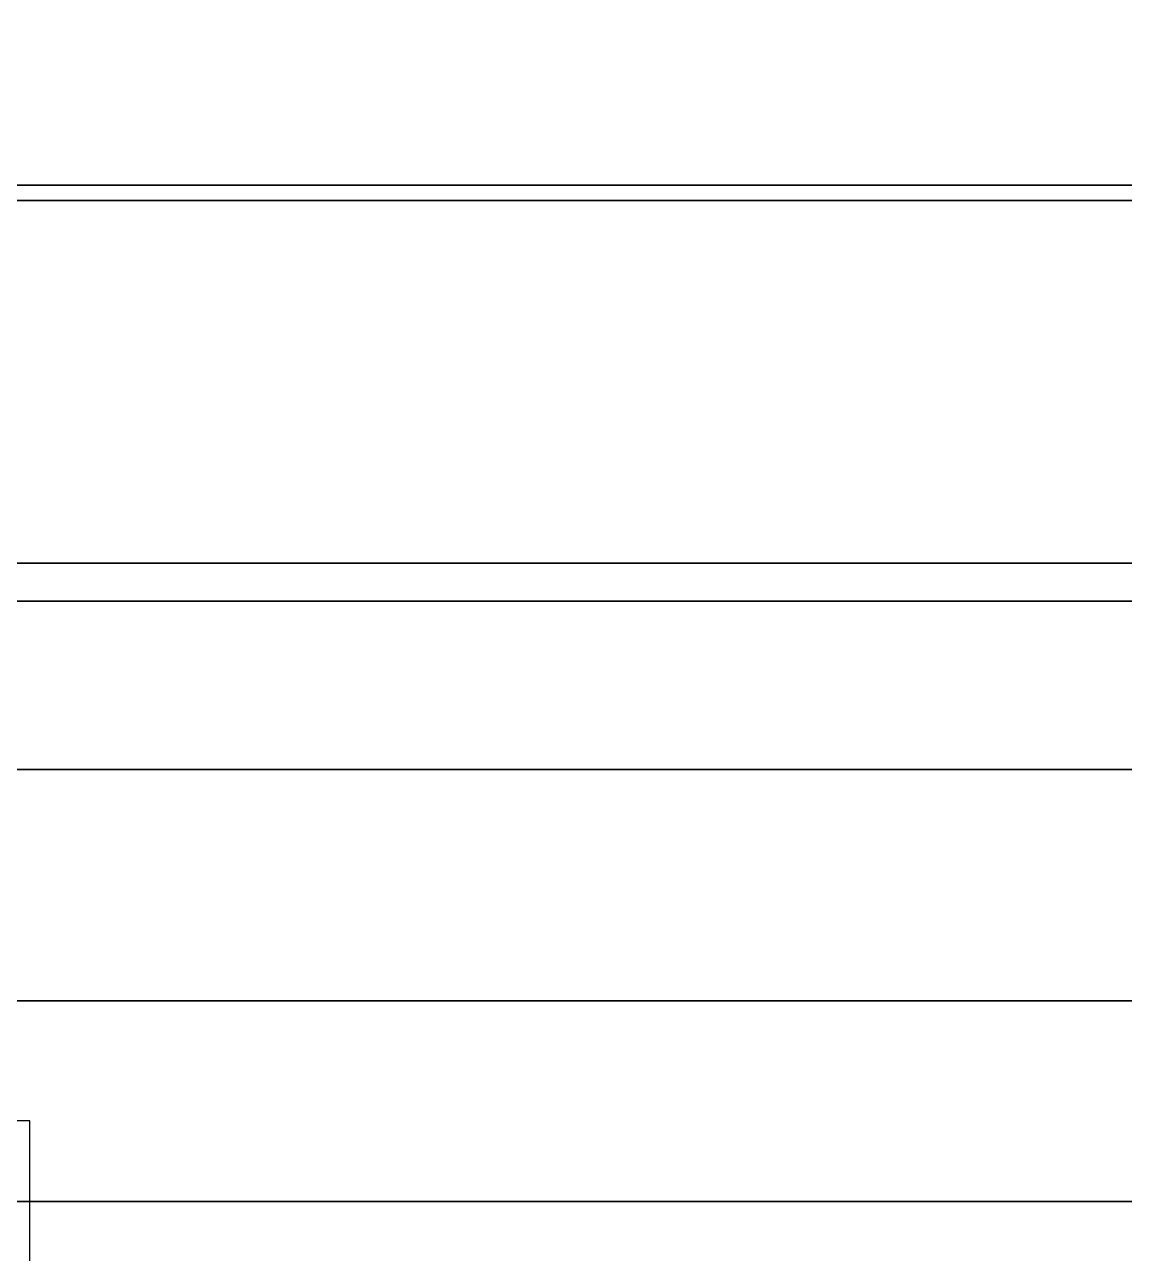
# Model space of a CAD drawing. Extents: x -3500 to 3500, y -3500 to 3500.
# Drawn here: x 278.3 to 474.1, y 328.2 to 547 of the extents above; entities that cross this region are included whole.
import ezdxf

# ---------------------------------------------------------------- set-up
doc = ezdxf.new("R2010")
doc.units = 0
for name, color, linetype in [('L5D0', 3, 'CONTINUOUS'), ('L5D100', 7, 'CONTINUOUS'), ('L5D99', 4, 'CONTINUOUS')]:
    doc.layers.add(name, color=color, linetype=linetype)

# ---------------------------------------------------------------- blocks, each defined once
blk = doc.blocks.new('ground_main_5')
at = {"layer": 'L5D0'}
for points in [[(1694.657, 515.6925), (-1634.043, 515.6925)], [(-1634.043, 515.6925), (1694.657, 515.6925)], [(1699.8735, 444.347), (-1587.079, 444.347)], [(-1587.079, 444.347), (1699.8735, 444.347)], [(1631.8555, 397.135), (479.247, 397.135), (479.247, 373.182), (-2334.91, 373.182)], [(-2334.91, 373.182), (479.247, 373.182), (479.247, 351.865), (1631.8555, 351.865)]]:
    blk.add_lwpolyline(points, dxfattribs=at)
blk = doc.blocks.new('TOP_main_5_Cheese_100')
at = {"layer": 'L5D100'}
for points in [[(1692.987, 518.4305), (-1634.13, 518.4305)], [(-1634.13, 518.4305), (1692.987, 518.4305)], [(1702.0345, 451.1325), (141.9525, 451.1325)], [(141.9525, 451.1325), (1702.0345, 451.1325)], [(1678.8545, 414.4), (-792.5135, 414.4)], [(262.5, 337.5), (1949.729, 337.5), (1962.5, 337.5), (2037.5, 337.5), (2062.5, 337.5), (2062.5, 362.5), (2037.5, 362.5), (2037.5, 337.5), (1962.5, 337.5), (1962.5, 362.5), (1949.729, 362.5), (1949.729, 337.5), (262.5, 337.5)], [(-792.5135, 414.4), (1678.8545, 414.4)]]:
    blk.add_lwpolyline(points, dxfattribs=at)
blk = doc.blocks.new('TOP_main_5')
for name in ['ground_main_5', 'TOP_main_5_Cheese_100']:
    blk.add_blockref(name, (0, 0))
blk = doc.blocks.new('TOP_main_5_NoCheese_99')
at = {"layer": 'L5D99'}
blk.add_lwpolyline([(24.965, -909.815), (2134.91, -909.815), (2134.91, -390.045), (1904.172, -390.045), (1904.172, -790.045), (550.18, -790.045), (550.18, -590.045), (327.5095, -590.045), (327.5095, 25.045), (2134.91, 25.045), (2134.91, 551.865), (1949.729, 551.865), (1949.729, 151.865), (279.247, 151.865), (279.247, 351.865), (141.9525, 351.865)], dxfattribs=at)
blk = doc.blocks.new('TOP_main')
for name in ['TOP_main_5', 'TOP_main_5_NoCheese_99']:
    blk.add_blockref(name, (0, 0))

msp = doc.modelspace()

# ---------------------------------------------------------------- block references
msp.add_blockref('TOP_main', (0, 0))

doc.saveas('drawing.dxf')
